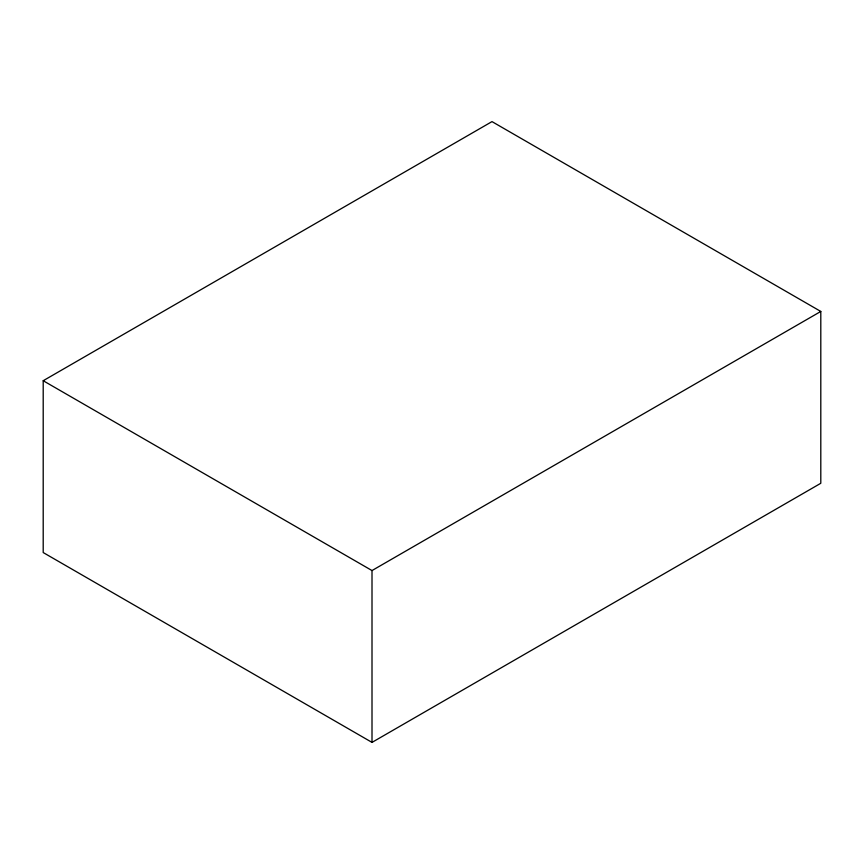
<?xml version="1.0" encoding="UTF-8"?>
<svg xmlns="http://www.w3.org/2000/svg" width="864" height="864" viewBox="0 0 864 864"><rect width="100%" height="100%" fill="white"/><g stroke="black" fill="none" stroke-linecap="round" stroke-linejoin="round"><path stroke-width="1.3" d="M43.2 380.722L491.994 121.608L820.8 311.45L820.8 483.278L372.006 742.392L43.2 552.55L43.2 380.722L372.006 570.553L820.8 311.45M372.006 570.553L372.006 742.392"/></g></svg>
